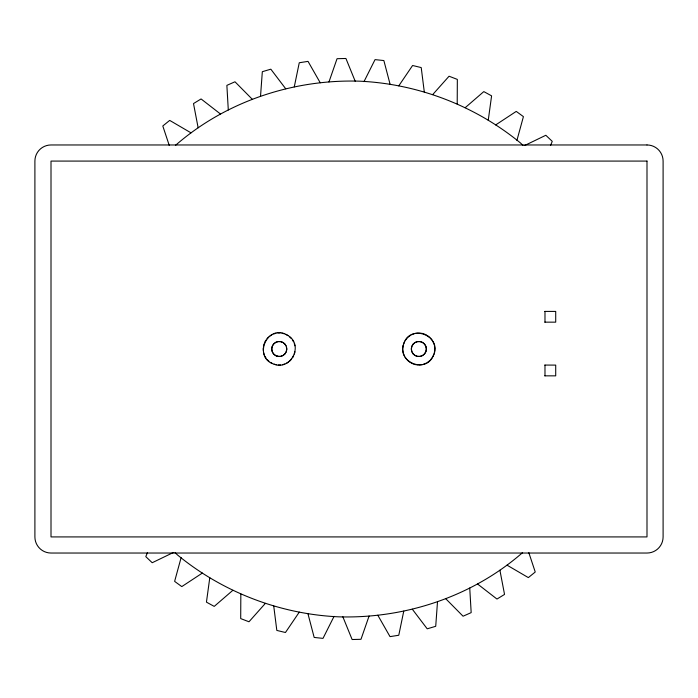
<?xml version="1.0" encoding="UTF-8"?>
<svg xmlns="http://www.w3.org/2000/svg" width="698" height="698" viewBox="0 0 698 698"><rect width="100%" height="100%" fill="white"/><g stroke="black" fill="none" stroke-linecap="round" stroke-linejoin="round"><path stroke-width="1.05" d="M240.836 593.954L240.705 618.594L248.985 621.778L265.362 603.377M457.207 104.046L457.338 79.406L449.058 76.222L432.673 94.623M434.758 349.646L434.339 352.813M434.793 348.66L434.383 345.493M260.529 96.263L262.326 71.693L270.833 69.181L285.735 88.803M437.506 601.737L435.718 626.307L427.211 628.819L412.309 609.197M263.198 348.032L263.259 350.413M263.434 346.243L264.001 343.922M294.966 351.757L294.399 354.078M403.261 345.187C409.045 321.987 444.495 336.227 432.69 357.018C424.428 373.098 398.183 362 403.261 345.187L402.694 349L403.217 352.507M209.784 577.735L206.442 602.147L214.234 606.396L232.879 590.281M488.251 120.265L491.593 95.853L483.801 91.604L465.165 107.719M294.277 86.875L299.259 62.75L308.027 61.372L320.234 82.774M403.758 611.125L398.776 635.25L390.016 636.628L377.81 615.226M181.122 557.606L174.622 581.373L181.794 586.599L202.376 573.058M516.921 140.394L523.421 116.627L516.25 111.401L495.659 124.942M403.549 344.254L404.779 341.296M434.051 353.746L432.821 356.704M328.959 81.971L337.047 58.702L345.92 58.475L355.23 81.291M369.076 616.029L360.988 639.298L352.124 639.525L342.814 616.709M264.69 342.256L265.833 340.162M293.71 355.744L292.567 357.838M147.444 552.668L145.786 556.62L152.208 562.736L173.427 552.467M550.6 145.332L552.258 141.38L545.827 135.264L524.617 145.533M363.99 81.64L375.044 59.618L383.865 60.56L390.121 84.388M334.054 616.36L323 638.382L314.17 637.44L307.923 613.612M405.302 340.467L407.248 337.928M432.298 357.533L430.352 360.072M398.759 85.88L412.597 65.49L421.217 67.575L424.305 92.023M299.285 612.12L285.447 632.51L276.818 630.425L273.729 605.977M266.924 338.731L268.573 337.003M291.476 359.269L289.827 360.997M407.972 337.265L410.503 335.319M429.628 360.735L427.097 362.681M175.451 145.393C225.716 101.446 293.125 79.11 359.618 81.177C418.146 83.891 475.19 105.799 520.472 142.977L523.02 145.393M522.593 552.607C472.328 596.554 404.919 618.89 338.417 616.823C279.898 614.109 222.854 592.201 177.571 555.023L175.024 552.607M270.004 335.904L272.046 334.656M288.396 362.096L286.355 363.344M411.375 334.857L414.333 333.635M426.225 363.143L423.267 364.365M273.703 333.967L275.998 333.295M284.697 364.033L282.402 364.705M415.293 333.417L418.46 333.007M422.307 364.583L419.14 364.993M277.787 333.059L280.168 332.998M280.613 364.941L278.232 365.002M544.798 311.413L555.713 311.413L555.713 322.153L544.798 322.153M544.798 365.063L555.713 365.106L555.713 375.847L544.798 375.847M419.446 333.042L422.613 333.461M418.154 364.958L414.987 364.539M281.957 333.234L284.278 333.801M277.254 356.259L279.2 356.521M276.443 364.766C250.818 359.924 267.29 321.063 288.693 335.982C303.709 345.789 290.377 370.673 274.122 364.199M423.546 333.749L426.504 334.979M414.054 364.251L411.096 363.021M285.944 334.49L288.038 335.633M272.456 363.51L270.362 362.367M190.973 132.829L169.701 120.396L162.8 125.98L169.204 145.297M507.062 565.171L528.342 577.604L535.244 572.02L528.84 552.703M427.333 335.502L429.872 337.448M410.267 362.498L407.728 360.552M289.469 336.724L291.197 338.373M268.931 361.276L267.203 359.627M220.542 114.053L201.076 98.95L193.503 103.574L198.136 127.778M477.493 583.947L496.967 599.05L504.541 594.426L499.908 570.222M252.31 99.291L234.982 81.779L226.867 85.374L228.298 109.979M445.734 598.71L463.062 616.221L471.176 612.626L469.737 588.021M430.535 338.172L432.481 340.703M407.065 359.828L405.119 357.297M292.296 339.804L293.544 341.846M266.104 358.196L264.856 356.154M432.943 341.575L434.165 344.533M404.657 356.425L403.435 353.467M294.233 343.503L294.905 345.798M264.167 354.497L263.495 352.202M286.704 347.717L286.782 349.672A7.521 7.521 0 0 1 276.103 355.806A7.521 7.521 0 0 1 274 343.669A7.521 7.521 0 0 1 286.119 345.842M544.981 311.413L544.981 322.153M544.981 365.106L544.981 375.847M646.994 144.966L51.006 144.966A16.106 16.106 0 0 0 34.9 161.081L34.9 536.919A16.106 16.106 0 0 0 51.006 553.034L646.994 553.034A16.106 16.106 0 0 0 663.1 536.919L663.1 161.081A16.106 16.106 0 0 0 646.994 144.966M646.994 161.081L51.006 161.081L51.006 536.919L646.994 536.919L646.994 161.081M415.101 355.483A7.521 7.521 0 0 0 426.417 349.052A7.521 7.521 0 0 0 415.179 342.465A7.521 7.521 0 0 0 415.101 355.483M275.44 355.509A7.521 7.521 0 0 0 286.721 349A7.521 7.521 0 0 0 275.44 342.491A7.521 7.521 0 0 0 275.44 355.509M415.04 355.509A7.521 7.521 0 0 0 426.321 349A7.521 7.521 0 0 0 415.04 342.491A7.521 7.521 0 0 0 415.04 355.509"/></g></svg>
